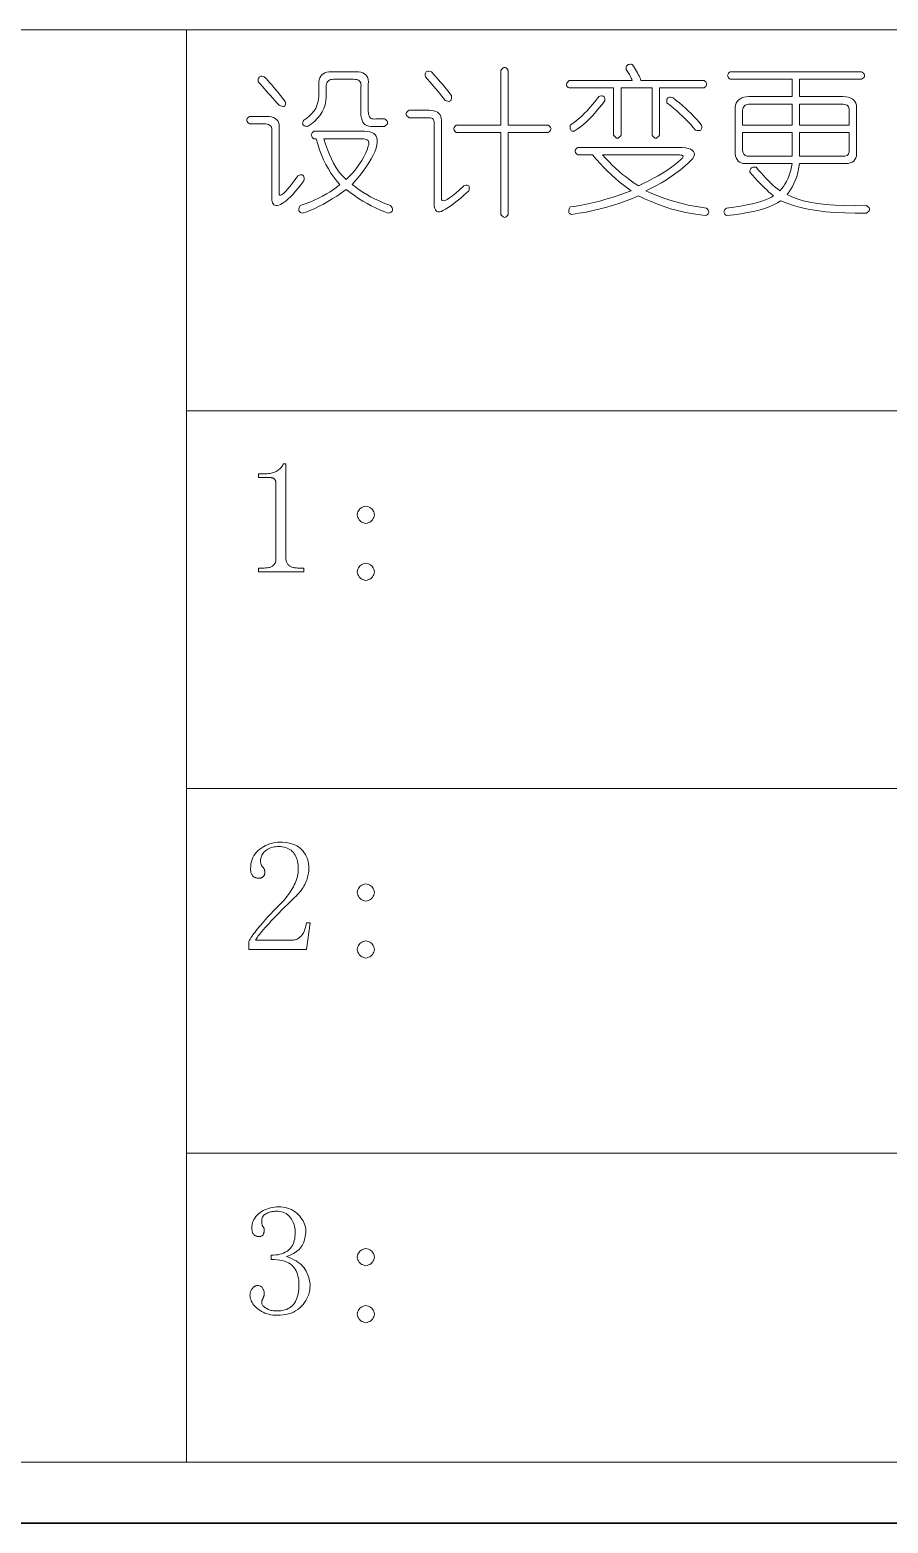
# Model space of a CAD drawing. Extents: x 1 to 297, y 1 to 210.
# Drawn here: x 32.29 to 48.12, y 1.35 to 28.9 of the extents above; entities that cross this region are included whole.
import ezdxf

# ---------------------------------------------------------------- set-up
doc = ezdxf.new("R2010")
doc.units = 0

msp = doc.modelspace()

# ---------------------------------------------------------------- linework, layer by layer
at = {"color": 7, "lineweight": 13}
for p, q in [((1.319, 28.902), (196.771, 28.902)), ((35.177, 28.902), (35.177, 2.481)), ((35.177, 21.874), (196.771, 21.874)), ((35.177, 14.907), (164.935, 14.907)), ((35.177, 8.179), (164.935, 8.179)), ((1.319, 2.481), (196.771, 2.481))]:
    msp.add_line(p, q, dxfattribs=at)
at = {"color": 7, "lineweight": 35}
msp.add_line((0.623, 1.354), (296.685, 1.354), dxfattribs=at)
at = {"color": 7, "lineweight": 13}
for points in [[(37.846, 28.128), (38.303, 28.128), (38.35, 28.126), (38.392, 28.119), (38.429, 28.107), (38.46, 28.091), (38.486, 28.071), (38.506, 28.046), (38.52, 28.016), (38.53, 27.982), (38.533, 27.943), (38.531, 27.899), (38.531, 27.397), (38.533, 27.366), (38.537, 27.34), (38.544, 27.317), (38.553, 27.298), (38.566, 27.282), (38.581, 27.27), (38.599, 27.262), (38.619, 27.258), (38.642, 27.257), (38.668, 27.259), (38.828, 27.259), (38.849, 27.246), (38.865, 27.232), (38.876, 27.218), (38.883, 27.205), (38.886, 27.191), (38.883, 27.177), (38.876, 27.163), (38.865, 27.15), (38.849, 27.136), (38.828, 27.122), (38.623, 27.122), (38.579, 27.121), (38.541, 27.125), (38.506, 27.135), (38.476, 27.151), (38.451, 27.174), (38.431, 27.202), (38.415, 27.236), (38.403, 27.276), (38.396, 27.322), (38.394, 27.374), (38.394, 27.854), (38.397, 27.88), (38.396, 27.903), (38.391, 27.924), (38.383, 27.941), (38.371, 27.957), (38.356, 27.969), (38.337, 27.978), (38.314, 27.985), (38.287, 27.989), (38.257, 27.991), (37.891, 27.991), (37.865, 27.989), (37.842, 27.985), (37.821, 27.978), (37.804, 27.969), (37.788, 27.957), (37.776, 27.941), (37.767, 27.924), (37.76, 27.903), (37.756, 27.88), (37.754, 27.854), (37.754, 27.739), (37.755, 27.663), (37.748, 27.59), (37.733, 27.521), (37.71, 27.454), (37.68, 27.391), (37.642, 27.331), (37.596, 27.274), (37.542, 27.22), (37.481, 27.17), (37.411, 27.122), (37.386, 27.123), (37.365, 27.127), (37.348, 27.133), (37.335, 27.141), (37.326, 27.151), (37.321, 27.163), (37.32, 27.178), (37.324, 27.195), (37.331, 27.215), (37.343, 27.237), (37.399, 27.274), (37.449, 27.315), (37.492, 27.359), (37.529, 27.405), (37.56, 27.454), (37.584, 27.505), (37.602, 27.56), (37.613, 27.617), (37.618, 27.677), (37.617, 27.739), (37.617, 27.899), (37.619, 27.943), (37.626, 27.982), (37.638, 28.016), (37.654, 28.046), (37.674, 28.071), (37.699, 28.091), (37.729, 28.107), (37.763, 28.119), (37.802, 28.126)], [(39.697, 28.128), (39.742, 28.078), (39.785, 28.03), (39.826, 27.983), (39.865, 27.938), (39.903, 27.894), (39.938, 27.851), (39.972, 27.81), (40.004, 27.77), (40.034, 27.731), (40.063, 27.694), (40.066, 27.664), (40.066, 27.639), (40.062, 27.618), (40.055, 27.602), (40.046, 27.591), (40.033, 27.584), (40.016, 27.582), (39.997, 27.584), (39.974, 27.591), (39.948, 27.602), (39.916, 27.644), (39.883, 27.685), (39.848, 27.728), (39.813, 27.77), (39.777, 27.814), (39.74, 27.857), (39.702, 27.901), (39.663, 27.946), (39.623, 27.991), (39.583, 28.037), (39.58, 28.062), (39.58, 28.084), (39.583, 28.102), (39.59, 28.117), (39.6, 28.128), (39.613, 28.135), (39.629, 28.139), (39.649, 28.139), (39.671, 28.135)], [(41.114, 28.151), (41.114, 27.145), (41.846, 27.145), (41.866, 27.131), (41.882, 27.118), (41.894, 27.104), (41.9, 27.09), (41.903, 27.077), (41.9, 27.063), (41.894, 27.049), (41.882, 27.035), (41.866, 27.022), (41.846, 27.008), (41.114, 27.008), (41.114, 25.499), (41.1, 25.479), (41.087, 25.463), (41.073, 25.451), (41.059, 25.445), (41.046, 25.442), (41.032, 25.445), (41.018, 25.451), (41.004, 25.463), (40.991, 25.479), (40.977, 25.499), (40.977, 27.008), (40.154, 27.008), (40.138, 27.022), (40.125, 27.035), (40.116, 27.049), (40.11, 27.063), (40.108, 27.077), (40.11, 27.09), (40.116, 27.104), (40.125, 27.118), (40.138, 27.131), (40.154, 27.145), (40.977, 27.145), (40.977, 28.151), (40.991, 28.171), (41.004, 28.187), (41.018, 28.199), (41.032, 28.206), (41.046, 28.208), (41.059, 28.206), (41.073, 28.199), (41.087, 28.187), (41.1, 28.171)], [(43.766, 27.831), (43.194, 27.831), (43.194, 26.962), (43.181, 26.942), (43.167, 26.926), (43.153, 26.914), (43.139, 26.907), (43.126, 26.905), (43.112, 26.907), (43.098, 26.914), (43.084, 26.926), (43.071, 26.942), (43.057, 26.962), (43.057, 27.831), (42.234, 27.831), (42.218, 27.84), (42.205, 27.851), (42.196, 27.862), (42.19, 27.875), (42.188, 27.888), (42.19, 27.902), (42.196, 27.917), (42.205, 27.933), (42.218, 27.95), (42.234, 27.968), (43.4, 27.968), (43.391, 27.991), (43.381, 28.013), (43.37, 28.034), (43.36, 28.056), (43.348, 28.077), (43.337, 28.097), (43.325, 28.117), (43.312, 28.136), (43.299, 28.155), (43.286, 28.174), (43.287, 28.195), (43.29, 28.214), (43.296, 28.23), (43.304, 28.243), (43.314, 28.254), (43.327, 28.261), (43.342, 28.266), (43.359, 28.269), (43.378, 28.268), (43.4, 28.265), (43.422, 28.233), (43.443, 28.202), (43.462, 28.171), (43.48, 28.141), (43.497, 28.111), (43.512, 28.081), (43.526, 28.052), (43.539, 28.024), (43.55, 27.996), (43.56, 27.968), (44.726, 27.968), (44.742, 27.954), (44.755, 27.941), (44.764, 27.927), (44.77, 27.913), (44.771, 27.899), (44.77, 27.886), (44.764, 27.872), (44.755, 27.858), (44.742, 27.845), (44.726, 27.831), (43.903, 27.831), (43.903, 26.962), (43.889, 26.942), (43.875, 26.926), (43.862, 26.914), (43.848, 26.907), (43.834, 26.905), (43.82, 26.907), (43.807, 26.914), (43.793, 26.926), (43.779, 26.942), (43.766, 26.962)], [(45.206, 28.128), (47.628, 28.128), (47.649, 28.114), (47.665, 28.101), (47.676, 28.087), (47.683, 28.073), (47.686, 28.059), (47.683, 28.046), (47.676, 28.032), (47.665, 28.018), (47.649, 28.005), (47.628, 27.991), (46.486, 27.991), (46.486, 27.671), (47.286, 27.671), (47.338, 27.668), (47.383, 27.661), (47.423, 27.648), (47.458, 27.631), (47.486, 27.608), (47.508, 27.58), (47.524, 27.548), (47.534, 27.51), (47.539, 27.467), (47.537, 27.419), (47.537, 26.665), (47.539, 26.618), (47.534, 26.575), (47.524, 26.539), (47.508, 26.508), (47.486, 26.482), (47.458, 26.462), (47.423, 26.447), (47.383, 26.438), (47.338, 26.435), (47.286, 26.437), (46.486, 26.437), (46.475, 26.369), (46.462, 26.304), (46.446, 26.241), (46.427, 26.181), (46.406, 26.122), (46.381, 26.066), (46.354, 26.013), (46.325, 25.961), (46.292, 25.912), (46.257, 25.865), (46.342, 25.822), (46.44, 25.784), (46.552, 25.751), (46.678, 25.722), (46.817, 25.699), (46.97, 25.681), (47.137, 25.668), (47.318, 25.66), (47.512, 25.657), (47.72, 25.659), (47.74, 25.646), (47.757, 25.632), (47.768, 25.618), (47.775, 25.605), (47.777, 25.591), (47.775, 25.577), (47.768, 25.563), (47.757, 25.55), (47.74, 25.536), (47.72, 25.522), (47.515, 25.52), (47.32, 25.524), (47.136, 25.533), (46.963, 25.548), (46.8, 25.568), (46.647, 25.594), (46.506, 25.625), (46.374, 25.661), (46.253, 25.703), (46.143, 25.751), (46.079, 25.711), (46.007, 25.674), (45.927, 25.64), (45.839, 25.608), (45.743, 25.579), (45.638, 25.553), (45.525, 25.53), (45.404, 25.509), (45.275, 25.492), (45.137, 25.477), (45.121, 25.49), (45.108, 25.504), (45.099, 25.518), (45.093, 25.531), (45.091, 25.545), (45.093, 25.559), (45.099, 25.573), (45.108, 25.586), (45.121, 25.6), (45.137, 25.614), (45.273, 25.632), (45.399, 25.652), (45.513, 25.673), (45.616, 25.694), (45.708, 25.717), (45.79, 25.74), (45.86, 25.764), (45.92, 25.789), (45.968, 25.815), (46.006, 25.842), (45.964, 25.875), (45.922, 25.911), (45.88, 25.949), (45.837, 25.989), (45.794, 26.031), (45.751, 26.075), (45.706, 26.122), (45.662, 26.171), (45.617, 26.223), (45.571, 26.277), (45.572, 26.298), (45.576, 26.317), (45.582, 26.333), (45.59, 26.346), (45.6, 26.357), (45.612, 26.364), (45.627, 26.369), (45.645, 26.372), (45.664, 26.371), (45.686, 26.368), (45.731, 26.314), (45.776, 26.263), (45.821, 26.214), (45.865, 26.167), (45.909, 26.122), (45.952, 26.08), (45.994, 26.04), (46.037, 26.002), (46.079, 25.967), (46.12, 25.934), (46.155, 25.972), (46.188, 26.012), (46.217, 26.056), (46.244, 26.102), (46.269, 26.151), (46.29, 26.202), (46.309, 26.257), (46.325, 26.314), (46.338, 26.374), (46.348, 26.437), (45.526, 26.437), (45.482, 26.435), (45.443, 26.438), (45.409, 26.447), (45.379, 26.462), (45.354, 26.482), (45.334, 26.508), (45.318, 26.539), (45.306, 26.575), (45.299, 26.618), (45.297, 26.665), (45.297, 27.419), (45.3, 27.467), (45.307, 27.51), (45.32, 27.548), (45.337, 27.58), (45.36, 27.608), (45.388, 27.631), (45.42, 27.648), (45.458, 27.661), (45.501, 27.668), (45.549, 27.671), (46.348, 27.671), (46.348, 27.991), (45.206, 27.991), (45.189, 28.005), (45.176, 28.018), (45.167, 28.032), (45.162, 28.046), (45.16, 28.059), (45.162, 28.073), (45.167, 28.087), (45.176, 28.101), (45.189, 28.114)], [(36.611, 28.037), (36.644, 28.003), (36.678, 27.967), (36.714, 27.928), (36.75, 27.887), (36.788, 27.842), (36.828, 27.795), (36.869, 27.745), (36.911, 27.693), (36.955, 27.637), (37, 27.579), (37.003, 27.554), (37.003, 27.533), (36.999, 27.516), (36.993, 27.503), (36.983, 27.494), (36.97, 27.489), (36.954, 27.488), (36.934, 27.492), (36.911, 27.499), (36.886, 27.511), (36.845, 27.556), (36.804, 27.601), (36.764, 27.646), (36.725, 27.69), (36.686, 27.734), (36.647, 27.777), (36.609, 27.82), (36.571, 27.862), (36.534, 27.904), (36.497, 27.945), (36.498, 27.971), (36.502, 27.993), (36.507, 28.011), (36.515, 28.026), (36.526, 28.037), (36.538, 28.044), (36.553, 28.047), (36.57, 28.047), (36.59, 28.044)], [(42.783, 27.671), (42.805, 27.678), (42.824, 27.683), (42.841, 27.684), (42.856, 27.682), (42.868, 27.677), (42.879, 27.668), (42.887, 27.656), (42.892, 27.642), (42.896, 27.623), (42.897, 27.602), (42.842, 27.527), (42.786, 27.455), (42.73, 27.388), (42.674, 27.324), (42.617, 27.265), (42.56, 27.21), (42.502, 27.159), (42.444, 27.112), (42.385, 27.069), (42.326, 27.031), (42.308, 27.032), (42.294, 27.035), (42.281, 27.041), (42.271, 27.049), (42.263, 27.059), (42.257, 27.072), (42.254, 27.087), (42.252, 27.104), (42.254, 27.123), (42.257, 27.145), (42.308, 27.179), (42.359, 27.217), (42.41, 27.26), (42.462, 27.306), (42.514, 27.357), (42.567, 27.411), (42.62, 27.47), (42.674, 27.533), (42.728, 27.6)], [(44.154, 27.648), (44.213, 27.602), (44.27, 27.555), (44.326, 27.507), (44.381, 27.458), (44.434, 27.408), (44.486, 27.357), (44.537, 27.306), (44.586, 27.253), (44.634, 27.199), (44.68, 27.145), (44.683, 27.119), (44.683, 27.098), (44.679, 27.079), (44.673, 27.065), (44.663, 27.054), (44.65, 27.046), (44.634, 27.043), (44.614, 27.043), (44.591, 27.046), (44.566, 27.054), (44.523, 27.104), (44.479, 27.154), (44.432, 27.205), (44.383, 27.255), (44.331, 27.305), (44.278, 27.355), (44.222, 27.406), (44.163, 27.456), (44.103, 27.506), (44.04, 27.557), (44.037, 27.582), (44.037, 27.604), (44.041, 27.622), (44.047, 27.637), (44.057, 27.648), (44.07, 27.655), (44.086, 27.659), (44.106, 27.659), (44.128, 27.655)], [(36.337, 27.305), (36.657, 27.305), (36.705, 27.303), (36.747, 27.296), (36.783, 27.285), (36.814, 27.269), (36.84, 27.248), (36.86, 27.223), (36.875, 27.193), (36.884, 27.159), (36.887, 27.12), (36.886, 27.077), (36.886, 25.888), (36.889, 25.862), (36.899, 25.85), (36.917, 25.85), (36.94, 25.862), (36.971, 25.888), (37.009, 25.926), (37.054, 25.978), (37.105, 26.042), (37.163, 26.118), (37.229, 26.208), (37.254, 26.219), (37.277, 26.226), (37.296, 26.229), (37.313, 26.226), (37.326, 26.219), (37.335, 26.208), (37.342, 26.192), (37.346, 26.171), (37.346, 26.146), (37.343, 26.117), (37.289, 26.046), (37.238, 25.982), (37.188, 25.924), (37.142, 25.871), (37.097, 25.825), (37.055, 25.785), (37.015, 25.75), (36.977, 25.722), (36.942, 25.699), (36.909, 25.682), (36.878, 25.671), (36.851, 25.665), (36.827, 25.664), (36.806, 25.668), (36.788, 25.677), (36.774, 25.69), (36.763, 25.709), (36.755, 25.733), (36.75, 25.762), (36.749, 25.797), (36.749, 27.031), (36.751, 27.057), (36.75, 27.08), (36.746, 27.101), (36.738, 27.119), (36.726, 27.134), (36.71, 27.146), (36.691, 27.156), (36.668, 27.162), (36.642, 27.167), (36.611, 27.168), (36.337, 27.168), (36.321, 27.182), (36.308, 27.195), (36.299, 27.209), (36.293, 27.223), (36.291, 27.237), (36.293, 27.25), (36.299, 27.264), (36.308, 27.278), (36.321, 27.291)], [(39.286, 27.419), (39.651, 27.419), (39.699, 27.417), (39.741, 27.41), (39.778, 27.399), (39.809, 27.383), (39.834, 27.362), (39.854, 27.337), (39.869, 27.307), (39.878, 27.273), (39.882, 27.234), (39.88, 27.191), (39.88, 25.797), (39.884, 25.77), (39.896, 25.754), (39.917, 25.75), (39.946, 25.756), (39.983, 25.774), (40.028, 25.802), (40.082, 25.841), (40.143, 25.892), (40.213, 25.953), (40.291, 26.025), (40.317, 26.032), (40.339, 26.036), (40.357, 26.036), (40.372, 26.032), (40.383, 26.025), (40.39, 26.014), (40.394, 25.999), (40.394, 25.981), (40.39, 25.959), (40.383, 25.934), (40.337, 25.889), (40.29, 25.846), (40.244, 25.805), (40.196, 25.765), (40.148, 25.728), (40.1, 25.692), (40.052, 25.658), (40.002, 25.626), (39.953, 25.596), (39.903, 25.568), (39.872, 25.553), (39.845, 25.545), (39.821, 25.544), (39.8, 25.55), (39.783, 25.562), (39.768, 25.582), (39.757, 25.608), (39.749, 25.641), (39.744, 25.681), (39.743, 25.728), (39.743, 27.168), (39.746, 27.19), (39.746, 27.209), (39.742, 27.226), (39.735, 27.241), (39.726, 27.254), (39.713, 27.264), (39.696, 27.272), (39.677, 27.278), (39.654, 27.281), (39.628, 27.282), (39.286, 27.282), (39.265, 27.296), (39.249, 27.31), (39.238, 27.323), (39.231, 27.337), (39.229, 27.351), (39.231, 27.365), (39.238, 27.378), (39.249, 27.392), (39.265, 27.406)], [(46.348, 27.534), (45.571, 27.534), (45.545, 27.532), (45.522, 27.528), (45.501, 27.521), (45.484, 27.512), (45.468, 27.499), (45.456, 27.484), (45.447, 27.466), (45.44, 27.446), (45.436, 27.423), (45.434, 27.397), (45.434, 27.145), (46.348, 27.145)], [(47.263, 27.534), (46.486, 27.534), (46.486, 27.145), (47.4, 27.145), (47.4, 27.397), (47.403, 27.423), (47.402, 27.446), (47.397, 27.466), (47.389, 27.484), (47.377, 27.499), (47.362, 27.512), (47.342, 27.521), (47.319, 27.528), (47.293, 27.532)], [(37.526, 27.031), (38.463, 27.031), (38.514, 27.028), (38.56, 27.021), (38.599, 27.008), (38.631, 26.991), (38.657, 26.968), (38.677, 26.94), (38.69, 26.908), (38.697, 26.87), (38.697, 26.827), (38.691, 26.779), (38.674, 26.719), (38.651, 26.655), (38.621, 26.589), (38.585, 26.52), (38.543, 26.448), (38.494, 26.373), (38.439, 26.296), (38.377, 26.216), (38.309, 26.133), (38.234, 26.048), (38.299, 25.999), (38.365, 25.952), (38.432, 25.907), (38.501, 25.865), (38.571, 25.825), (38.643, 25.787), (38.716, 25.752), (38.79, 25.719), (38.866, 25.688), (38.943, 25.659), (38.959, 25.637), (38.97, 25.617), (38.977, 25.599), (38.979, 25.583), (38.977, 25.568), (38.97, 25.555), (38.959, 25.544), (38.943, 25.535), (38.922, 25.528), (38.897, 25.522), (38.819, 25.551), (38.742, 25.583), (38.664, 25.619), (38.586, 25.658), (38.508, 25.699), (38.431, 25.744), (38.353, 25.793), (38.275, 25.844), (38.198, 25.899), (38.12, 25.957), (38.034, 25.895), (37.949, 25.837), (37.866, 25.783), (37.783, 25.733), (37.703, 25.688), (37.623, 25.647), (37.546, 25.609), (37.469, 25.576), (37.394, 25.547), (37.32, 25.522), (37.299, 25.528), (37.282, 25.535), (37.268, 25.544), (37.258, 25.555), (37.251, 25.568), (37.249, 25.583), (37.25, 25.599), (37.254, 25.617), (37.262, 25.637), (37.274, 25.659), (37.364, 25.692), (37.45, 25.726), (37.532, 25.762), (37.611, 25.798), (37.686, 25.837), (37.757, 25.876), (37.825, 25.917), (37.889, 25.959), (37.949, 26.003), (38.006, 26.048), (37.948, 26.114), (37.893, 26.184), (37.842, 26.258), (37.794, 26.337), (37.749, 26.419), (37.707, 26.506), (37.668, 26.597), (37.633, 26.692), (37.6, 26.791), (37.571, 26.894), (37.526, 26.894), (37.509, 26.907), (37.496, 26.921), (37.487, 26.935), (37.482, 26.949), (37.48, 26.962), (37.482, 26.976), (37.487, 26.99), (37.496, 27.003), (37.509, 27.017)], [(46.348, 27.008), (45.434, 27.008), (45.434, 26.711), (45.436, 26.681), (45.44, 26.654), (45.447, 26.631), (45.456, 26.612), (45.468, 26.597), (45.484, 26.585), (45.501, 26.576), (45.522, 26.572), (45.545, 26.571), (45.571, 26.574), (46.348, 26.574)], [(47.4, 27.008), (46.486, 27.008), (46.486, 26.574), (47.263, 26.574), (47.293, 26.571), (47.319, 26.572), (47.342, 26.576), (47.362, 26.585), (47.377, 26.597), (47.389, 26.612), (47.397, 26.631), (47.402, 26.654), (47.403, 26.681), (47.4, 26.711)], [(38.12, 26.139), (38.178, 26.195), (38.231, 26.252), (38.282, 26.31), (38.328, 26.37), (38.371, 26.431), (38.411, 26.493), (38.446, 26.557), (38.478, 26.622), (38.507, 26.689), (38.531, 26.757), (38.538, 26.783), (38.541, 26.806), (38.54, 26.826), (38.535, 26.844), (38.526, 26.859), (38.512, 26.872), (38.495, 26.881), (38.473, 26.888), (38.447, 26.892), (38.417, 26.894), (37.708, 26.894), (37.741, 26.791), (37.776, 26.695), (37.813, 26.605), (37.851, 26.521), (37.891, 26.442), (37.933, 26.37), (37.977, 26.303), (38.023, 26.243), (38.071, 26.188)], [(42.394, 26.734), (44.246, 26.734), (44.318, 26.732), (44.381, 26.725), (44.434, 26.715), (44.476, 26.701), (44.508, 26.682), (44.531, 26.66), (44.543, 26.633), (44.546, 26.602), (44.538, 26.567), (44.52, 26.528), (44.445, 26.456), (44.368, 26.387), (44.288, 26.321), (44.205, 26.257), (44.12, 26.197), (44.032, 26.138), (43.941, 26.083), (43.847, 26.031), (43.751, 25.981), (43.651, 25.934), (43.761, 25.885), (43.872, 25.84), (43.983, 25.799), (44.094, 25.762), (44.206, 25.728), (44.318, 25.698), (44.431, 25.671), (44.544, 25.648), (44.657, 25.629), (44.771, 25.614), (44.788, 25.596), (44.8, 25.579), (44.808, 25.563), (44.812, 25.548), (44.811, 25.534), (44.807, 25.52), (44.799, 25.508), (44.786, 25.497), (44.769, 25.486), (44.748, 25.477), (44.617, 25.493), (44.487, 25.513), (44.359, 25.538), (44.233, 25.568), (44.108, 25.602), (43.986, 25.641), (43.865, 25.685), (43.746, 25.733), (43.629, 25.785), (43.514, 25.842), (43.403, 25.794), (43.289, 25.748), (43.173, 25.706), (43.053, 25.667), (42.931, 25.631), (42.807, 25.598), (42.679, 25.569), (42.549, 25.542), (42.416, 25.519), (42.28, 25.499), (42.263, 25.505), (42.25, 25.512), (42.239, 25.521), (42.232, 25.532), (42.229, 25.545), (42.228, 25.56), (42.23, 25.576), (42.236, 25.594), (42.245, 25.615), (42.257, 25.637), (42.363, 25.652), (42.47, 25.67), (42.579, 25.692), (42.689, 25.717), (42.8, 25.745), (42.913, 25.776), (43.027, 25.811), (43.142, 25.849), (43.259, 25.89), (43.377, 25.934), (43.304, 25.986), (43.232, 26.041), (43.16, 26.099), (43.088, 26.16), (43.017, 26.225), (42.946, 26.293), (42.876, 26.364), (42.807, 26.438), (42.737, 26.516), (42.668, 26.597), (42.394, 26.597), (42.378, 26.61), (42.365, 26.624), (42.356, 26.638), (42.35, 26.651), (42.348, 26.665), (42.35, 26.679), (42.356, 26.693), (42.365, 26.706), (42.378, 26.72)], [(44.246, 26.597), (42.851, 26.597), (42.907, 26.533), (42.966, 26.471), (43.026, 26.411), (43.089, 26.351), (43.154, 26.294), (43.222, 26.237), (43.291, 26.182), (43.363, 26.128), (43.438, 26.076), (43.514, 26.025), (43.612, 26.071), (43.706, 26.117), (43.795, 26.164), (43.88, 26.212), (43.96, 26.259), (44.035, 26.308), (44.106, 26.356), (44.173, 26.405), (44.234, 26.455), (44.291, 26.505), (44.311, 26.522), (44.326, 26.538), (44.335, 26.552), (44.339, 26.564), (44.337, 26.574), (44.33, 26.582), (44.317, 26.588), (44.299, 26.593), (44.275, 26.596)], [(37.011, 20.894), (37.011, 19.157), (37.012, 19.139), (37.014, 19.122), (37.016, 19.106), (37.021, 19.091), (37.026, 19.077), (37.032, 19.064), (37.039, 19.052), (37.048, 19.04), (37.058, 19.03), (37.069, 19.02), (37.08, 19.011), (37.093, 19.004), (37.107, 18.997), (37.122, 18.991), (37.137, 18.986), (37.154, 18.982), (37.171, 18.978), (37.189, 18.976), (37.208, 18.975), (37.229, 18.974), (37.343, 18.974), (37.343, 18.906), (36.508, 18.906), (36.508, 18.974), (36.611, 18.974), (36.634, 18.975), (36.655, 18.976), (36.674, 18.978), (36.693, 18.982), (36.71, 18.986), (36.726, 18.991), (36.741, 18.997), (36.754, 19.004), (36.766, 19.011), (36.777, 19.02), (36.787, 19.03), (36.796, 19.04), (36.803, 19.052), (36.81, 19.064), (36.816, 19.077), (36.82, 19.091), (36.824, 19.106), (36.826, 19.122), (36.828, 19.139), (36.828, 19.157), (36.828, 20.54), (36.828, 20.549), (36.827, 20.558), (36.826, 20.566), (36.824, 20.574), (36.821, 20.582), (36.818, 20.589), (36.814, 20.596), (36.81, 20.602), (36.805, 20.608), (36.8, 20.614), (36.794, 20.62), (36.787, 20.625), (36.78, 20.629), (36.772, 20.633), (36.764, 20.636), (36.755, 20.638), (36.746, 20.64), (36.736, 20.642), (36.725, 20.643), (36.714, 20.643), (36.508, 20.643), (36.508, 20.712), (36.611, 20.712), (36.638, 20.712), (36.664, 20.713), (36.689, 20.716), (36.713, 20.719), (36.736, 20.723), (36.757, 20.728), (36.778, 20.734), (36.798, 20.741), (36.817, 20.749), (36.834, 20.757), (36.851, 20.767), (36.867, 20.777), (36.882, 20.789), (36.896, 20.801), (36.91, 20.814), (36.923, 20.829), (36.935, 20.844), (36.946, 20.86), (36.956, 20.877), (36.966, 20.894)], [(38.486, 20.117), (38.512, 20.112), (38.536, 20.104), (38.558, 20.093), (38.577, 20.081), (38.594, 20.066), (38.609, 20.049), (38.622, 20.029), (38.632, 20.008), (38.64, 19.984), (38.646, 19.957), (38.64, 19.931), (38.632, 19.907), (38.622, 19.885), (38.609, 19.866), (38.594, 19.849), (38.577, 19.834), (38.558, 19.821), (38.536, 19.811), (38.512, 19.803), (38.486, 19.797), (38.459, 19.803), (38.435, 19.811), (38.414, 19.821), (38.394, 19.834), (38.377, 19.849), (38.362, 19.866), (38.35, 19.885), (38.339, 19.907), (38.331, 19.931), (38.326, 19.957), (38.331, 19.984), (38.339, 20.008), (38.35, 20.029), (38.362, 20.049), (38.377, 20.066), (38.394, 20.081), (38.414, 20.093), (38.435, 20.104), (38.459, 20.112)], [(38.486, 19.066), (38.512, 19.06), (38.536, 19.052), (38.558, 19.042), (38.577, 19.029), (38.594, 19.014), (38.609, 18.997), (38.622, 18.978), (38.632, 18.956), (38.64, 18.932), (38.646, 18.906), (38.64, 18.88), (38.632, 18.856), (38.622, 18.834), (38.609, 18.814), (38.594, 18.797), (38.577, 18.782), (38.558, 18.77), (38.536, 18.76), (38.512, 18.752), (38.486, 18.746), (38.459, 18.752), (38.435, 18.76), (38.414, 18.77), (38.394, 18.782), (38.377, 18.797), (38.362, 18.814), (38.35, 18.834), (38.339, 18.856), (38.331, 18.88), (38.326, 18.906), (38.331, 18.932), (38.339, 18.956), (38.35, 18.978), (38.362, 18.997), (38.377, 19.014), (38.394, 19.029), (38.414, 19.042), (38.435, 19.052), (38.459, 19.06)], [(37.24, 13.412), (37.239, 13.453), (37.236, 13.491), (37.232, 13.527), (37.225, 13.562), (37.217, 13.594), (37.207, 13.624), (37.195, 13.653), (37.181, 13.679), (37.166, 13.704), (37.148, 13.727), (37.129, 13.747), (37.108, 13.766), (37.085, 13.782), (37.061, 13.796), (37.034, 13.808), (37.006, 13.818), (36.976, 13.826), (36.944, 13.831), (36.91, 13.834), (36.874, 13.835), (36.847, 13.835), (36.821, 13.832), (36.796, 13.829), (36.771, 13.823), (36.747, 13.817), (36.724, 13.809), (36.702, 13.799), (36.68, 13.788), (36.66, 13.775), (36.64, 13.761), (36.621, 13.746), (36.605, 13.73), (36.59, 13.713), (36.578, 13.695), (36.567, 13.677), (36.558, 13.658), (36.552, 13.637), (36.547, 13.617), (36.544, 13.595), (36.543, 13.572), (36.543, 13.559), (36.544, 13.546), (36.546, 13.533), (36.549, 13.521), (36.553, 13.51), (36.557, 13.498), (36.562, 13.488), (36.568, 13.477), (36.575, 13.468), (36.583, 13.458), (36.59, 13.449), (36.597, 13.44), (36.603, 13.431), (36.608, 13.422), (36.613, 13.412), (36.616, 13.403), (36.619, 13.394), (36.621, 13.385), (36.622, 13.376), (36.623, 13.367), (36.622, 13.356), (36.622, 13.345), (36.62, 13.335), (36.618, 13.326), (36.616, 13.317), (36.612, 13.308), (36.609, 13.301), (36.604, 13.294), (36.6, 13.287), (36.594, 13.281), (36.588, 13.276), (36.582, 13.271), (36.575, 13.266), (36.567, 13.263), (36.558, 13.26), (36.55, 13.257), (36.54, 13.255), (36.53, 13.254), (36.52, 13.253), (36.508, 13.252), (36.495, 13.253), (36.482, 13.254), (36.47, 13.256), (36.458, 13.259), (36.447, 13.262), (36.437, 13.267), (36.426, 13.272), (36.417, 13.278), (36.408, 13.285), (36.4, 13.292), (36.392, 13.301), (36.386, 13.311), (36.38, 13.321), (36.374, 13.333), (36.37, 13.345), (36.366, 13.359), (36.364, 13.374), (36.362, 13.389), (36.36, 13.406), (36.36, 13.424), (36.362, 13.471), (36.367, 13.515), (36.375, 13.558), (36.387, 13.598), (36.403, 13.635), (36.422, 13.671), (36.444, 13.704), (36.47, 13.735), (36.499, 13.763), (36.531, 13.79), (36.566, 13.814), (36.601, 13.835), (36.636, 13.854), (36.672, 13.87), (36.708, 13.884), (36.745, 13.895), (36.783, 13.904), (36.82, 13.91), (36.858, 13.914), (36.897, 13.915), (36.951, 13.914), (37.001, 13.91), (37.049, 13.903), (37.094, 13.893), (37.136, 13.881), (37.175, 13.866), (37.211, 13.848), (37.244, 13.828), (37.275, 13.804), (37.303, 13.778), (37.328, 13.75), (37.35, 13.721), (37.37, 13.69), (37.387, 13.658), (37.401, 13.624), (37.413, 13.589), (37.422, 13.553), (37.429, 13.515), (37.433, 13.476), (37.434, 13.435), (37.434, 13.408), (37.432, 13.38), (37.429, 13.353), (37.424, 13.326), (37.418, 13.298), (37.412, 13.271), (37.403, 13.243), (37.394, 13.216), (37.383, 13.188), (37.371, 13.161), (37.358, 13.134), (37.343, 13.107), (37.327, 13.08), (37.309, 13.053), (37.29, 13.027), (37.269, 13.001), (37.247, 12.975), (37.223, 12.949), (37.198, 12.923), (37.171, 12.898), (37.107, 12.835), (37.045, 12.775), (36.986, 12.717), (36.931, 12.661), (36.878, 12.608), (36.829, 12.557), (36.783, 12.509), (36.74, 12.463), (36.7, 12.419), (36.663, 12.378), (36.629, 12.34), (36.598, 12.303), (36.569, 12.27), (36.544, 12.239), (36.521, 12.211), (36.502, 12.186), (36.485, 12.163), (36.471, 12.142), (36.46, 12.125), (36.451, 12.11), (37.126, 12.11), (37.146, 12.11), (37.165, 12.113), (37.184, 12.117), (37.202, 12.122), (37.22, 12.13), (37.237, 12.138), (37.253, 12.149), (37.268, 12.161), (37.283, 12.174), (37.297, 12.19), (37.31, 12.206), (37.323, 12.225), (37.334, 12.245), (37.345, 12.266), (37.354, 12.29), (37.363, 12.314), (37.371, 12.341), (37.378, 12.369), (37.383, 12.398), (37.389, 12.43), (37.457, 12.43), (37.389, 11.938), (36.326, 11.938), (36.326, 12.087), (36.338, 12.108), (36.351, 12.13), (36.367, 12.154), (36.383, 12.178), (36.401, 12.204), (36.421, 12.231), (36.442, 12.259), (36.465, 12.288), (36.489, 12.318), (36.514, 12.35), (36.541, 12.382), (36.57, 12.416), (36.601, 12.451), (36.633, 12.487), (36.667, 12.524), (36.703, 12.562), (36.74, 12.602), (36.779, 12.642), (36.82, 12.684), (36.863, 12.727), (36.901, 12.765), (36.936, 12.804), (36.97, 12.841), (37.002, 12.879), (37.031, 12.915), (37.059, 12.952), (37.084, 12.988), (37.108, 13.023), (37.129, 13.058), (37.148, 13.092), (37.166, 13.127), (37.181, 13.16), (37.195, 13.193), (37.207, 13.226), (37.217, 13.258), (37.225, 13.29), (37.232, 13.321), (37.236, 13.352), (37.239, 13.383)], [(38.486, 13.15), (38.512, 13.144), (38.536, 13.136), (38.558, 13.126), (38.577, 13.113), (38.594, 13.098), (38.609, 13.081), (38.622, 13.062), (38.632, 13.04), (38.64, 13.016), (38.646, 12.99), (38.64, 12.963), (38.632, 12.939), (38.622, 12.918), (38.609, 12.898), (38.594, 12.881), (38.577, 12.866), (38.558, 12.854), (38.536, 12.843), (38.512, 12.835), (38.486, 12.83), (38.459, 12.835), (38.435, 12.843), (38.414, 12.854), (38.394, 12.866), (38.377, 12.881), (38.362, 12.898), (38.35, 12.918), (38.339, 12.939), (38.331, 12.963), (38.326, 12.99), (38.331, 13.016), (38.339, 13.04), (38.35, 13.062), (38.362, 13.081), (38.377, 13.098), (38.394, 13.113), (38.414, 13.126), (38.435, 13.136), (38.459, 13.144)], [(38.486, 12.098), (38.512, 12.092), (38.536, 12.084), (38.558, 12.074), (38.577, 12.062), (38.594, 12.047), (38.609, 12.03), (38.622, 12.01), (38.632, 11.988), (38.64, 11.964), (38.646, 11.938), (38.64, 11.912), (38.632, 11.888), (38.622, 11.866), (38.609, 11.847), (38.594, 11.83), (38.577, 11.815), (38.558, 11.802), (38.536, 11.792), (38.512, 11.784), (38.486, 11.778), (38.459, 11.784), (38.435, 11.792), (38.414, 11.802), (38.394, 11.815), (38.377, 11.83), (38.362, 11.847), (38.35, 11.866), (38.339, 11.888), (38.331, 11.912), (38.326, 11.938), (38.331, 11.964), (38.339, 11.988), (38.35, 12.01), (38.362, 12.03), (38.377, 12.047), (38.394, 12.062), (38.414, 12.074), (38.435, 12.084), (38.459, 12.092)], [(37.457, 5.737), (37.455, 5.694), (37.451, 5.652), (37.443, 5.611), (37.431, 5.571), (37.417, 5.532), (37.399, 5.495), (37.379, 5.458), (37.355, 5.422), (37.327, 5.387), (37.297, 5.354), (37.264, 5.322), (37.228, 5.294), (37.19, 5.269), (37.149, 5.248), (37.106, 5.229), (37.06, 5.215), (37.011, 5.203), (36.961, 5.195), (36.907, 5.19), (36.851, 5.188), (36.811, 5.189), (36.771, 5.193), (36.733, 5.198), (36.696, 5.206), (36.66, 5.217), (36.625, 5.229), (36.591, 5.244), (36.559, 5.261), (36.527, 5.281), (36.497, 5.302), (36.469, 5.325), (36.444, 5.349), (36.421, 5.374), (36.402, 5.399), (36.386, 5.425), (36.372, 5.452), (36.362, 5.479), (36.354, 5.507), (36.35, 5.536), (36.348, 5.565), (36.349, 5.579), (36.35, 5.592), (36.353, 5.605), (36.356, 5.617), (36.36, 5.629), (36.365, 5.641), (36.371, 5.653), (36.378, 5.664), (36.386, 5.675), (36.394, 5.685), (36.403, 5.695), (36.412, 5.704), (36.422, 5.711), (36.431, 5.718), (36.44, 5.724), (36.449, 5.728), (36.458, 5.732), (36.467, 5.735), (36.476, 5.736), (36.486, 5.737), (36.499, 5.736), (36.511, 5.735), (36.523, 5.732), (36.534, 5.728), (36.544, 5.724), (36.554, 5.718), (36.562, 5.711), (36.57, 5.704), (36.577, 5.695), (36.583, 5.685), (36.588, 5.675), (36.593, 5.665), (36.597, 5.656), (36.601, 5.647), (36.604, 5.638), (36.607, 5.63), (36.609, 5.622), (36.61, 5.614), (36.611, 5.606), (36.611, 5.599), (36.611, 5.588), (36.61, 5.577), (36.609, 5.567), (36.608, 5.556), (36.606, 5.547), (36.603, 5.537), (36.6, 5.528), (36.597, 5.519), (36.593, 5.51), (36.589, 5.502), (36.584, 5.494), (36.58, 5.487), (36.577, 5.479), (36.574, 5.471), (36.571, 5.464), (36.569, 5.456), (36.568, 5.449), (36.567, 5.442), (36.566, 5.435), (36.566, 5.428), (36.566, 5.415), (36.569, 5.401), (36.573, 5.389), (36.579, 5.377), (36.587, 5.365), (36.597, 5.354), (36.608, 5.343), (36.62, 5.333), (36.635, 5.323), (36.651, 5.314), (36.669, 5.305), (36.686, 5.297), (36.704, 5.29), (36.723, 5.284), (36.741, 5.279), (36.76, 5.275), (36.78, 5.272), (36.799, 5.27), (36.82, 5.268), (36.84, 5.268), (36.88, 5.269), (36.918, 5.273), (36.954, 5.279), (36.988, 5.287), (37.02, 5.298), (37.05, 5.311), (37.078, 5.327), (37.103, 5.345), (37.127, 5.365), (37.148, 5.388), (37.168, 5.413), (37.186, 5.441), (37.201, 5.472), (37.214, 5.505), (37.226, 5.541), (37.235, 5.579), (37.242, 5.62), (37.247, 5.664), (37.25, 5.71), (37.251, 5.759), (37.25, 5.8), (37.247, 5.839), (37.242, 5.876), (37.234, 5.911), (37.224, 5.945), (37.212, 5.977), (37.198, 6.008), (37.182, 6.037), (37.163, 6.065), (37.143, 6.091), (37.119, 6.115), (37.092, 6.136), (37.061, 6.155), (37.026, 6.171), (36.987, 6.185), (36.945, 6.196), (36.898, 6.205), (36.848, 6.212), (36.795, 6.215), (36.737, 6.217), (36.737, 6.297), (36.782, 6.298), (36.824, 6.301), (36.863, 6.306), (36.901, 6.314), (36.936, 6.324), (36.968, 6.336), (36.998, 6.35), (37.026, 6.366), (37.051, 6.385), (37.074, 6.405), (37.095, 6.428), (37.113, 6.452), (37.13, 6.478), (37.144, 6.506), (37.156, 6.535), (37.165, 6.566), (37.173, 6.599), (37.178, 6.634), (37.182, 6.67), (37.183, 6.708), (37.182, 6.74), (37.179, 6.77), (37.175, 6.8), (37.169, 6.83), (37.161, 6.858), (37.152, 6.886), (37.141, 6.912), (37.128, 6.938), (37.113, 6.964), (37.097, 6.988), (37.079, 7.011), (37.059, 7.031), (37.037, 7.049), (37.013, 7.065), (36.987, 7.078), (36.959, 7.089), (36.929, 7.097), (36.898, 7.103), (36.864, 7.107), (36.828, 7.108), (36.812, 7.108), (36.796, 7.106), (36.779, 7.104), (36.763, 7.102), (36.746, 7.098), (36.728, 7.094), (36.711, 7.088), (36.693, 7.082), (36.675, 7.076), (36.657, 7.068), (36.64, 7.059), (36.624, 7.05), (36.61, 7.039), (36.599, 7.028), (36.589, 7.015), (36.58, 7.001), (36.574, 6.987), (36.569, 6.971), (36.567, 6.954), (36.566, 6.937), (36.566, 6.919), (36.567, 6.903), (36.568, 6.888), (36.569, 6.874), (36.571, 6.862), (36.574, 6.852), (36.577, 6.842), (36.58, 6.834), (36.584, 6.828), (36.589, 6.822), (36.593, 6.818), (36.597, 6.813), (36.6, 6.808), (36.603, 6.802), (36.606, 6.797), (36.608, 6.791), (36.609, 6.785), (36.61, 6.778), (36.611, 6.772), (36.611, 6.765), (36.611, 6.754), (36.61, 6.743), (36.609, 6.733), (36.608, 6.723), (36.606, 6.714), (36.603, 6.705), (36.6, 6.696), (36.597, 6.688), (36.593, 6.681), (36.589, 6.674), (36.584, 6.667), (36.578, 6.661), (36.572, 6.656), (36.565, 6.652), (36.557, 6.648), (36.549, 6.645), (36.54, 6.643), (36.53, 6.641), (36.52, 6.64), (36.508, 6.639), (36.499, 6.64), (36.49, 6.641), (36.482, 6.643), (36.473, 6.645), (36.464, 6.648), (36.456, 6.652), (36.447, 6.656), (36.439, 6.661), (36.431, 6.667), (36.423, 6.674), (36.415, 6.681), (36.408, 6.69), (36.402, 6.699), (36.397, 6.71), (36.393, 6.722), (36.389, 6.735), (36.386, 6.75), (36.384, 6.765), (36.383, 6.782), (36.383, 6.799), (36.384, 6.833), (36.389, 6.865), (36.396, 6.897), (36.407, 6.927), (36.42, 6.955), (36.436, 6.983), (36.456, 7.009), (36.478, 7.033), (36.503, 7.057), (36.531, 7.079), (36.562, 7.1), (36.593, 7.119), (36.625, 7.135), (36.658, 7.149), (36.691, 7.161), (36.726, 7.171), (36.762, 7.178), (36.798, 7.184), (36.836, 7.187), (36.874, 7.188), (36.919, 7.187), (36.962, 7.182), (37.003, 7.175), (37.042, 7.165), (37.08, 7.152), (37.116, 7.137), (37.149, 7.118), (37.181, 7.097), (37.212, 7.072), (37.24, 7.045), (37.266, 7.016), (37.289, 6.987), (37.31, 6.958), (37.328, 6.928), (37.343, 6.898), (37.355, 6.868), (37.365, 6.837), (37.372, 6.806), (37.376, 6.774), (37.377, 6.742), (37.376, 6.709), (37.374, 6.676), (37.369, 6.644), (37.363, 6.613), (37.356, 6.584), (37.346, 6.555), (37.335, 6.527), (37.322, 6.501), (37.308, 6.475), (37.291, 6.451), (37.273, 6.427), (37.253, 6.405), (37.231, 6.385), (37.207, 6.365), (37.181, 6.347), (37.154, 6.329), (37.124, 6.314), (37.092, 6.299), (37.058, 6.286), (37.023, 6.274), (37.071, 6.255), (37.117, 6.235), (37.159, 6.214), (37.198, 6.191), (37.234, 6.168), (37.267, 6.143), (37.296, 6.118), (37.323, 6.091), (37.346, 6.063), (37.366, 6.034), (37.383, 6.004), (37.399, 5.974), (37.412, 5.945), (37.424, 5.915), (37.434, 5.885), (37.442, 5.855), (37.449, 5.826), (37.453, 5.796), (37.456, 5.766)], [(38.486, 6.422), (38.512, 6.417), (38.536, 6.409), (38.558, 6.398), (38.577, 6.386), (38.594, 6.371), (38.609, 6.354), (38.622, 6.334), (38.632, 6.313), (38.64, 6.289), (38.646, 6.262), (38.64, 6.236), (38.632, 6.212), (38.622, 6.19), (38.609, 6.171), (38.594, 6.154), (38.577, 6.139), (38.558, 6.126), (38.536, 6.116), (38.512, 6.108), (38.486, 6.102), (38.459, 6.108), (38.435, 6.116), (38.414, 6.126), (38.394, 6.139), (38.377, 6.154), (38.362, 6.171), (38.35, 6.19), (38.339, 6.212), (38.331, 6.236), (38.326, 6.262), (38.331, 6.289), (38.339, 6.313), (38.35, 6.334), (38.362, 6.354), (38.377, 6.371), (38.394, 6.386), (38.414, 6.398), (38.435, 6.409), (38.459, 6.417)], [(38.486, 5.371), (38.512, 5.365), (38.536, 5.357), (38.558, 5.347), (38.577, 5.334), (38.594, 5.319), (38.609, 5.302), (38.622, 5.283), (38.632, 5.261), (38.64, 5.237), (38.646, 5.211), (38.64, 5.185), (38.632, 5.161), (38.622, 5.139), (38.609, 5.119), (38.594, 5.102), (38.577, 5.087), (38.558, 5.075), (38.536, 5.065), (38.512, 5.057), (38.486, 5.051), (38.459, 5.057), (38.435, 5.065), (38.414, 5.075), (38.394, 5.087), (38.377, 5.102), (38.362, 5.119), (38.35, 5.139), (38.339, 5.161), (38.331, 5.185), (38.326, 5.211), (38.331, 5.237), (38.339, 5.261), (38.35, 5.283), (38.362, 5.302), (38.377, 5.319), (38.394, 5.334), (38.414, 5.347), (38.435, 5.357), (38.459, 5.365)]]:
    msp.add_lwpolyline(points, close=True, dxfattribs=at)

doc.saveas('drawing.dxf')
